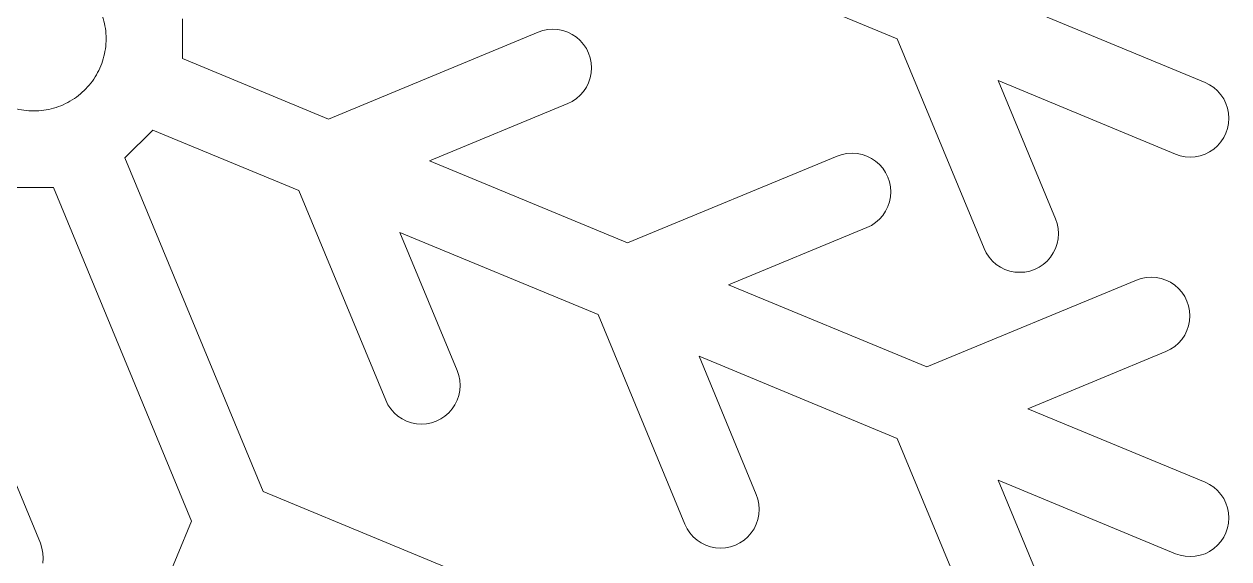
# Model space of a CAD drawing. Header units: centimetres. Extents: x -75 to 51, y -4 to 64.
# Drawn here: x -31.39 to -16.33, y 42.33 to 49.01 of the extents above; entities that cross this region are included whole.
import ezdxf

# ---------------------------------------------------------------- set-up
doc = ezdxf.new("R2010")
doc.units = ezdxf.units.CM
doc.header["$MEASUREMENT"] = 0
doc.layers.add('layer 1', color=7, linetype='Continuous')

msp = doc.modelspace()

# ---------------------------------------------------------------- linework, layer by layer
at = {"layer": 'layer 1', "color": 1, "lineweight": 20}
for points in [[(-25.2421, 50.79908), (-25.2421, 50.79908), (-20.4767, 48.82519), (-20.4767, 48.82519)], [(-16.62848, 48.27752), (-16.62848, 48.27752), (-18.84372, 49.19511), (-18.84372, 49.19511)], [(-29.41101, 48.5781), (-29.41101, 48.5781), (-29.41101, 49.07226), (-29.41101, 49.07226)], [(-30.36626, 48.8265), (-30.36626, 48.8265), (-30.36626, 48.8265), (-30.36626, 48.8265)], [(-24.96614, 48.90775), (-24.96614, 48.90775), (-27.5865, 47.82238), (-27.5865, 47.82238)], [(-24.90627, 48.92807), (-24.90627, 48.92807), (-24.96614, 48.90775), (-24.96614, 48.90775)], [(-24.84425, 48.9404), (-24.84425, 48.9404), (-24.90627, 48.92807), (-24.90627, 48.92807)], [(-24.78117, 48.94455), (-24.78117, 48.94455), (-24.84425, 48.94037), (-24.84425, 48.94037)], [(-24.71807, 48.9404), (-24.71807, 48.9404), (-24.78117, 48.94459), (-24.78117, 48.94459)], [(-24.65605, 48.92807), (-24.65605, 48.92807), (-24.71807, 48.9404), (-24.71807, 48.9404)], [(-24.5962, 48.90775), (-24.5962, 48.90775), (-24.65605, 48.92807), (-24.65605, 48.92807)], [(-24.53951, 48.87978), (-24.53951, 48.87978), (-24.5962, 48.90775), (-24.5962, 48.90775)], [(-24.48691, 48.84466), (-24.48691, 48.84466), (-24.53951, 48.87978), (-24.53951, 48.87978)], [(-24.43939, 48.80299), (-24.43939, 48.80299), (-24.48691, 48.84466), (-24.48691, 48.84466)], [(-24.3977, 48.75545), (-24.3977, 48.75545), (-24.43939, 48.80299), (-24.43939, 48.80299)], [(-20.4767, 48.82519), (-20.4767, 48.82519), (-19.39132, 46.20483), (-19.39132, 46.20483)], [(-24.36256, 48.70289), (-24.36256, 48.70289), (-24.3977, 48.75545), (-24.3977, 48.75545)], [(-24.33462, 48.64617), (-24.33462, 48.64617), (-24.36256, 48.70289), (-24.36256, 48.70289)], [(-27.5865, 47.82238), (-27.5865, 47.82238), (-29.41101, 48.5781), (-29.41101, 48.5781)], [(-24.31429, 48.58631), (-24.31429, 48.58631), (-24.33462, 48.64617), (-24.33462, 48.64617)], [(-24.30197, 48.5243), (-24.30197, 48.5243), (-24.31429, 48.58631), (-24.31429, 48.58631)], [(-24.29783, 48.4612), (-24.29783, 48.4612), (-24.30197, 48.5243), (-24.30197, 48.5243)], [(-24.31429, 48.3361), (-24.31429, 48.3361), (-24.30197, 48.39811), (-24.30197, 48.39811)], [(-24.30197, 48.39811), (-24.30197, 48.39811), (-24.29783, 48.4612), (-24.29783, 48.4612)], [(-24.3977, 48.16697), (-24.3977, 48.16697), (-24.36256, 48.21953), (-24.36256, 48.21953)], [(-24.36256, 48.21953), (-24.36256, 48.21953), (-24.33462, 48.27625), (-24.33462, 48.27625)], [(-24.33462, 48.27625), (-24.33462, 48.27625), (-24.31429, 48.3361), (-24.31429, 48.3361)], [(-18.49819, 46.57475), (-18.49819, 46.57475), (-19.21365, 48.30201), (-19.21365, 48.30201)], [(-19.21365, 48.30201), (-19.21365, 48.30201), (-16.99841, 47.38444), (-16.99841, 47.38444)], [(-16.57178, 48.24957), (-16.57178, 48.24957), (-16.62848, 48.27752), (-16.62848, 48.27752)], [(-16.51922, 48.21444), (-16.51922, 48.21444), (-16.57178, 48.24957), (-16.57178, 48.24957)], [(-16.47169, 48.17275), (-16.47169, 48.17275), (-16.51922, 48.21444), (-16.51922, 48.21444)], [(-24.53951, 48.04262), (-24.53951, 48.04262), (-24.48691, 48.07774), (-24.48691, 48.07774)], [(-24.48691, 48.07774), (-24.48691, 48.07774), (-24.43939, 48.11943), (-24.43939, 48.11943)], [(-24.43939, 48.11943), (-24.43939, 48.11943), (-24.3977, 48.16697), (-24.3977, 48.16697)], [(-16.43001, 48.12522), (-16.43001, 48.12522), (-16.47169, 48.17275), (-16.47169, 48.17275)], [(-16.39488, 48.07265), (-16.39488, 48.07265), (-16.43001, 48.12522), (-16.43001, 48.12522)], [(-16.36691, 48.01596), (-16.36691, 48.01596), (-16.39488, 48.07265), (-16.39488, 48.07265)], [(-26.32346, 47.29919), (-26.32346, 47.29919), (-24.5962, 48.01465), (-24.5962, 48.01465)], [(-24.5962, 48.01465), (-24.5962, 48.01465), (-24.53951, 48.04262), (-24.53951, 48.04262)], [(-16.3466, 47.95609), (-16.3466, 47.95609), (-16.36691, 48.01596), (-16.36691, 48.01596)], [(-16.33425, 47.89406), (-16.33425, 47.89406), (-16.3466, 47.95609), (-16.3466, 47.95609)], [(-16.3466, 47.70588), (-16.3466, 47.70588), (-16.33425, 47.76789), (-16.33425, 47.76789)], [(-16.3301, 47.83099), (-16.3301, 47.83099), (-16.33425, 47.89406), (-16.33425, 47.89406)], [(-16.33425, 47.76789), (-16.33425, 47.76789), (-16.3301, 47.83099), (-16.3301, 47.83099)], [(-30.13036, 47.33559), (-30.13036, 47.33559), (-29.78095, 47.68501), (-29.78095, 47.68501)], [(-29.78095, 47.68501), (-29.78095, 47.68501), (-27.95643, 46.92927), (-27.95643, 46.92927)], [(-16.39488, 47.58932), (-16.39488, 47.58932), (-16.36691, 47.64602), (-16.36691, 47.64602)], [(-16.36691, 47.64602), (-16.36691, 47.64602), (-16.3466, 47.70588), (-16.3466, 47.70588)], [(-16.57178, 47.41239), (-16.57178, 47.41239), (-16.51922, 47.44753), (-16.51922, 47.44753)], [(-16.51922, 47.44753), (-16.51922, 47.44753), (-16.47169, 47.4892), (-16.47169, 47.4892)], [(-16.47169, 47.4892), (-16.47169, 47.4892), (-16.43001, 47.53674), (-16.43001, 47.53674)], [(-16.43001, 47.53674), (-16.43001, 47.53674), (-16.39488, 47.58932), (-16.39488, 47.58932)], [(-28.40355, 43.16669), (-28.40355, 43.16669), (-30.13036, 47.33559), (-30.13036, 47.33559)], [(-23.84663, 46.27326), (-23.84663, 46.27326), (-26.32346, 47.29919), (-26.32346, 47.29919)], [(-21.22627, 47.35866), (-21.22627, 47.35866), (-23.84663, 46.27326), (-23.84663, 46.27326)], [(-21.16641, 47.37898), (-21.16641, 47.37898), (-21.22627, 47.35866), (-21.22627, 47.35866)], [(-21.10438, 47.39131), (-21.10438, 47.39131), (-21.16641, 47.37898), (-21.16641, 47.37898)], [(-21.04131, 47.39544), (-21.04131, 47.39544), (-21.10438, 47.39135), (-21.10438, 47.39135)], [(-20.9782, 47.39131), (-20.9782, 47.39131), (-21.04131, 47.39541), (-21.04131, 47.39541)], [(-20.91621, 47.37898), (-20.91621, 47.37898), (-20.9782, 47.39131), (-20.9782, 47.39131)], [(-20.85633, 47.35866), (-20.85633, 47.35866), (-20.91621, 47.37898), (-20.91621, 47.37898)], [(-20.79963, 47.33069), (-20.79963, 47.33069), (-20.85633, 47.35866), (-20.85633, 47.35866)], [(-20.74706, 47.29556), (-20.74706, 47.29556), (-20.79963, 47.33069), (-20.79963, 47.33069)], [(-20.69952, 47.25387), (-20.69952, 47.25387), (-20.74706, 47.29556), (-20.74706, 47.29556)], [(-16.99841, 47.38444), (-16.99841, 47.38444), (-16.93858, 47.36412), (-16.93858, 47.36412)], [(-16.93858, 47.36412), (-16.93858, 47.36412), (-16.87656, 47.35176), (-16.87656, 47.35176)], [(-16.87656, 47.35176), (-16.87656, 47.35176), (-16.81348, 47.3476), (-16.81348, 47.3476)], [(-16.81348, 47.34764), (-16.81348, 47.34764), (-16.75038, 47.35182), (-16.75038, 47.35182)], [(-16.75038, 47.35176), (-16.75038, 47.35176), (-16.68836, 47.36412), (-16.68836, 47.36412)], [(-16.68836, 47.36412), (-16.68836, 47.36412), (-16.62848, 47.38444), (-16.62848, 47.38444)], [(-16.62848, 47.38444), (-16.62848, 47.38444), (-16.57178, 47.41239), (-16.57178, 47.41239)], [(-20.65784, 47.20634), (-20.65784, 47.20634), (-20.69952, 47.25387), (-20.69952, 47.25387)], [(-20.6227, 47.15378), (-20.6227, 47.15378), (-20.65784, 47.20634), (-20.65784, 47.20634)], [(-20.59476, 47.09708), (-20.59476, 47.09708), (-20.6227, 47.15378), (-20.6227, 47.15378)], [(-20.57442, 47.03721), (-20.57442, 47.03721), (-20.59476, 47.09708), (-20.59476, 47.09708)], [(-20.5621, 46.9752), (-20.5621, 46.9752), (-20.57442, 47.03721), (-20.57442, 47.03721)], [(-31.51762, 46.96565), (-31.51762, 46.96565), (-31.02347, 46.96565), (-31.02347, 46.96565)], [(-31.02347, 46.96565), (-31.02347, 46.96565), (-29.29664, 42.79675), (-29.29664, 42.79675)], [(-27.95643, 46.92927), (-27.95643, 46.92927), (-26.87102, 44.30891), (-26.87102, 44.30891)], [(-20.57442, 46.787), (-20.57442, 46.787), (-20.5621, 46.84903), (-20.5621, 46.84903)], [(-20.5621, 46.84903), (-20.5621, 46.84903), (-20.55797, 46.91211), (-20.55797, 46.91211)], [(-20.55795, 46.91211), (-20.55795, 46.91211), (-20.56209, 46.9752), (-20.56209, 46.9752)], [(-20.6227, 46.67044), (-20.6227, 46.67044), (-20.59476, 46.72714), (-20.59476, 46.72714)], [(-20.59476, 46.72714), (-20.59476, 46.72714), (-20.57442, 46.787), (-20.57442, 46.787)], [(-20.74706, 46.52866), (-20.74706, 46.52866), (-20.69952, 46.57032), (-20.69952, 46.57032)], [(-20.69952, 46.57032), (-20.69952, 46.57032), (-20.65784, 46.61788), (-20.65784, 46.61788)], [(-20.65784, 46.61788), (-20.65784, 46.61788), (-20.6227, 46.67044), (-20.6227, 46.67044)], [(-18.47789, 46.51488), (-18.47789, 46.51488), (-18.49819, 46.57475), (-18.49819, 46.57475)], [(-25.97793, 44.67881), (-25.97793, 44.67881), (-26.6934, 46.40609), (-26.6934, 46.40609)], [(-26.6934, 46.40609), (-26.6934, 46.40609), (-24.21656, 45.38014), (-24.21656, 45.38014)], [(-22.58359, 45.7501), (-22.58359, 45.7501), (-20.85633, 46.46555), (-20.85633, 46.46555)], [(-20.85633, 46.46555), (-20.85633, 46.46555), (-20.79963, 46.49353), (-20.79963, 46.49353)], [(-20.79963, 46.49353), (-20.79963, 46.49353), (-20.74706, 46.52866), (-20.74706, 46.52866)], [(-18.46553, 46.45287), (-18.46553, 46.45287), (-18.47789, 46.51488), (-18.47789, 46.51488)], [(-18.46142, 46.38977), (-18.46142, 46.38977), (-18.46554, 46.45287), (-18.46554, 46.45287)], [(-18.46553, 46.3267), (-18.46553, 46.3267), (-18.46142, 46.38977), (-18.46142, 46.38977)], [(-18.49819, 46.20483), (-18.49819, 46.20483), (-18.47789, 46.26469), (-18.47789, 46.26469)], [(-18.47789, 46.26469), (-18.47789, 46.26469), (-18.46553, 46.3267), (-18.46553, 46.3267)], [(-19.39132, 46.20483), (-19.39132, 46.20483), (-19.36335, 46.14811), (-19.36335, 46.14811)], [(-19.36335, 46.14811), (-19.36335, 46.14811), (-19.32821, 46.09554), (-19.32821, 46.09554)], [(-19.32821, 46.09554), (-19.32821, 46.09554), (-19.28653, 46.048), (-19.28653, 46.048)], [(-18.60299, 46.048), (-18.60299, 46.048), (-18.5613, 46.09554), (-18.5613, 46.09554)], [(-18.5613, 46.09554), (-18.5613, 46.09554), (-18.52617, 46.14811), (-18.52617, 46.14811)], [(-18.52617, 46.14811), (-18.52617, 46.14811), (-18.49819, 46.20483), (-18.49819, 46.20483)], [(-19.28653, 46.048), (-19.28653, 46.048), (-19.23901, 46.00631), (-19.23901, 46.00631)], [(-19.23901, 46.00631), (-19.23901, 46.00631), (-19.18644, 45.97119), (-19.18644, 45.97119)], [(-19.18644, 45.97119), (-19.18644, 45.97119), (-19.12971, 45.94324), (-19.12971, 45.94324)], [(-19.12971, 45.94324), (-19.12971, 45.94324), (-19.06987, 45.92291), (-19.06987, 45.92291)], [(-18.81965, 45.92291), (-18.81965, 45.92291), (-18.7598, 45.94324), (-18.7598, 45.94324)], [(-18.7598, 45.94324), (-18.7598, 45.94324), (-18.7031, 45.97119), (-18.7031, 45.97119)], [(-18.7031, 45.97119), (-18.7031, 45.97119), (-18.6505, 46.00631), (-18.6505, 46.00631)], [(-18.6505, 46.00631), (-18.6505, 46.00631), (-18.60299, 46.048), (-18.60299, 46.048)], [(-17.48641, 45.80954), (-17.48641, 45.80954), (-20.10676, 44.72415), (-20.10676, 44.72415)], [(-19.06987, 45.92291), (-19.06987, 45.92291), (-19.00785, 45.91057), (-19.00785, 45.91057)], [(-19.00785, 45.91057), (-19.00785, 45.91057), (-18.94477, 45.90648), (-18.94477, 45.90648)], [(-18.94477, 45.90643), (-18.94477, 45.90643), (-18.88166, 45.91053), (-18.88166, 45.91053)], [(-18.88166, 45.91057), (-18.88166, 45.91057), (-18.81965, 45.92291), (-18.81965, 45.92291)], [(-17.42654, 45.82988), (-17.42654, 45.82988), (-17.48641, 45.80954), (-17.48641, 45.80954)], [(-17.36452, 45.84222), (-17.36452, 45.84222), (-17.42654, 45.82988), (-17.42654, 45.82988)], [(-17.30144, 45.84635), (-17.30144, 45.84635), (-17.36452, 45.84216), (-17.36452, 45.84216)], [(-17.23833, 45.84222), (-17.23833, 45.84222), (-17.30144, 45.84638), (-17.30144, 45.84638)], [(-17.17635, 45.82988), (-17.17635, 45.82988), (-17.23833, 45.84222), (-17.23833, 45.84222)], [(-17.11648, 45.80954), (-17.11648, 45.80954), (-17.17635, 45.82988), (-17.17635, 45.82988)], [(-17.05977, 45.78159), (-17.05977, 45.78159), (-17.11648, 45.80954), (-17.11648, 45.80954)], [(-20.10676, 44.72415), (-20.10676, 44.72415), (-22.58359, 45.7501), (-22.58359, 45.7501)], [(-17.00721, 45.74647), (-17.00721, 45.74647), (-17.05977, 45.78159), (-17.05977, 45.78159)], [(-16.95966, 45.70478), (-16.95966, 45.70478), (-17.00721, 45.74647), (-17.00721, 45.74647)], [(-16.91797, 45.65726), (-16.91797, 45.65726), (-16.95966, 45.70478), (-16.95966, 45.70478)], [(-16.88287, 45.60466), (-16.88287, 45.60466), (-16.91797, 45.65726), (-16.91797, 45.65726)], [(-16.85489, 45.54796), (-16.85489, 45.54796), (-16.88287, 45.60466), (-16.88287, 45.60466)], [(-16.83457, 45.48811), (-16.83457, 45.48811), (-16.85489, 45.54796), (-16.85489, 45.54796)], [(-16.82224, 45.42611), (-16.82224, 45.42611), (-16.83457, 45.48811), (-16.83457, 45.48811)], [(-24.21656, 45.38014), (-24.21656, 45.38014), (-23.13119, 42.75979), (-23.13119, 42.75979)], [(-16.8181, 45.36299), (-16.8181, 45.36299), (-16.82224, 45.42611), (-16.82224, 45.42611)], [(-16.82224, 45.29992), (-16.82224, 45.29992), (-16.8181, 45.36299), (-16.8181, 45.36299)], [(-16.85489, 45.17802), (-16.85489, 45.17802), (-16.83457, 45.23789), (-16.83457, 45.23789)], [(-16.83457, 45.23789), (-16.83457, 45.23789), (-16.82224, 45.29992), (-16.82224, 45.29992)], [(-31.18796, 42.52078), (-31.18796, 42.52078), (-32.27336, 45.14115), (-32.27336, 45.14115)], [(-16.95966, 45.02125), (-16.95966, 45.02125), (-16.91797, 45.06875), (-16.91797, 45.06875)], [(-16.91797, 45.06875), (-16.91797, 45.06875), (-16.88287, 45.12133), (-16.88287, 45.12133)], [(-16.88287, 45.12133), (-16.88287, 45.12133), (-16.85489, 45.17802), (-16.85489, 45.17802)], [(-18.84372, 44.20101), (-18.84372, 44.20101), (-17.11648, 44.91645), (-17.11648, 44.91645)], [(-17.11648, 44.91645), (-17.11648, 44.91645), (-17.05977, 44.94441), (-17.05977, 44.94441)], [(-17.05977, 44.94441), (-17.05977, 44.94441), (-17.00721, 44.97954), (-17.00721, 44.97954)], [(-17.00721, 44.97954), (-17.00721, 44.97954), (-16.95966, 45.02125), (-16.95966, 45.02125)], [(-22.23806, 43.12974), (-22.23806, 43.12974), (-22.95353, 44.857), (-22.95353, 44.857)], [(-22.95353, 44.857), (-22.95353, 44.857), (-20.4767, 43.83107), (-20.4767, 43.83107)], [(-25.95763, 44.61896), (-25.95763, 44.61896), (-25.97793, 44.67881), (-25.97793, 44.67881)], [(-25.94528, 44.55695), (-25.94528, 44.55695), (-25.95763, 44.61896), (-25.95763, 44.61896)], [(-25.95763, 44.36876), (-25.95763, 44.36876), (-25.94528, 44.43078), (-25.94528, 44.43078)], [(-25.94114, 44.49388), (-25.94114, 44.49388), (-25.94528, 44.55695), (-25.94528, 44.55695)], [(-25.94528, 44.43078), (-25.94528, 44.43078), (-25.94114, 44.49388), (-25.94114, 44.49388)], [(-26.87102, 44.30891), (-26.87102, 44.30891), (-26.84309, 44.25221), (-26.84309, 44.25221)], [(-26.00591, 44.25221), (-26.00591, 44.25221), (-25.97793, 44.30891), (-25.97793, 44.30891)], [(-25.97793, 44.30891), (-25.97793, 44.30891), (-25.95763, 44.36876), (-25.95763, 44.36876)], [(-26.84309, 44.25221), (-26.84309, 44.25221), (-26.80795, 44.19961), (-26.80795, 44.19961)], [(-26.80795, 44.19961), (-26.80795, 44.19961), (-26.76627, 44.15209), (-26.76627, 44.15209)], [(-26.76627, 44.15209), (-26.76627, 44.15209), (-26.71875, 44.11041), (-26.71875, 44.11041)], [(-26.13024, 44.11041), (-26.13024, 44.11041), (-26.08273, 44.15209), (-26.08273, 44.15209)], [(-26.08273, 44.15209), (-26.08273, 44.15209), (-26.04104, 44.19961), (-26.04104, 44.19961)], [(-26.04104, 44.19961), (-26.04104, 44.19961), (-26.00591, 44.25221), (-26.00591, 44.25221)], [(-16.62848, 43.2834), (-16.62848, 43.2834), (-18.84372, 44.20101), (-18.84372, 44.20101)], [(-26.71875, 44.11041), (-26.71875, 44.11041), (-26.66615, 44.07528), (-26.66615, 44.07528)], [(-26.66615, 44.07528), (-26.66615, 44.07528), (-26.60945, 44.04731), (-26.60945, 44.04731)], [(-26.60945, 44.04731), (-26.60945, 44.04731), (-26.54958, 44.02701), (-26.54958, 44.02701)], [(-26.54958, 44.02701), (-26.54958, 44.02701), (-26.48759, 44.01466), (-26.48759, 44.01466)], [(-26.48759, 44.01466), (-26.48759, 44.01466), (-26.42448, 44.01047), (-26.42448, 44.01047)], [(-26.42448, 44.0105), (-26.42448, 44.0105), (-26.36141, 44.01469), (-26.36141, 44.01469)], [(-26.36141, 44.01466), (-26.36141, 44.01466), (-26.29938, 44.02701), (-26.29938, 44.02701)], [(-26.29938, 44.02701), (-26.29938, 44.02701), (-26.23951, 44.04731), (-26.23951, 44.04731)], [(-26.23951, 44.04731), (-26.23951, 44.04731), (-26.18281, 44.07528), (-26.18281, 44.07528)], [(-26.18281, 44.07528), (-26.18281, 44.07528), (-26.13024, 44.11041), (-26.13024, 44.11041)], [(-20.4767, 43.83107), (-20.4767, 43.83107), (-19.39132, 41.21068), (-19.39132, 41.21068)], [(-18.49819, 41.58062), (-18.49819, 41.58062), (-19.21365, 43.30791), (-19.21365, 43.30791)], [(-19.21365, 43.30791), (-19.21365, 43.30791), (-16.99841, 42.39031), (-16.99841, 42.39031)], [(-16.57178, 43.25547), (-16.57178, 43.25547), (-16.62848, 43.2834), (-16.62848, 43.2834)], [(-16.51922, 43.22032), (-16.51922, 43.22032), (-16.57178, 43.25547), (-16.57178, 43.25547)], [(-23.63816, 41.1928), (-23.63816, 41.1928), (-28.40355, 43.16669), (-28.40355, 43.16669)], [(-22.21777, 43.06987), (-22.21777, 43.06987), (-22.23806, 43.12974), (-22.23806, 43.12974)], [(-16.47169, 43.17864), (-16.47169, 43.17864), (-16.51922, 43.22032), (-16.51922, 43.22032)], [(-16.43001, 43.1311), (-16.43001, 43.1311), (-16.47169, 43.17864), (-16.47169, 43.17864)], [(-16.39488, 43.07854), (-16.39488, 43.07854), (-16.43001, 43.1311), (-16.43001, 43.1311)], [(-16.36691, 43.02184), (-16.36691, 43.02184), (-16.39488, 43.07854), (-16.39488, 43.07854)], [(-22.2054, 43.00784), (-22.2054, 43.00784), (-22.21777, 43.06987), (-22.21777, 43.06987)], [(-22.20127, 42.94477), (-22.20127, 42.94477), (-22.2054, 43.00784), (-22.2054, 43.00784)], [(-22.2054, 42.88165), (-22.2054, 42.88165), (-22.20127, 42.94477), (-22.20127, 42.94477)], [(-16.3466, 42.96195), (-16.3466, 42.96195), (-16.36691, 43.02184), (-16.36691, 43.02184)], [(-16.33425, 42.89995), (-16.33425, 42.89995), (-16.3466, 42.96195), (-16.3466, 42.96195)], [(-29.29664, 42.79675), (-29.29664, 42.79675), (-31.27054, 38.03133), (-31.27054, 38.03133)], [(-22.23806, 42.75979), (-22.23806, 42.75979), (-22.21777, 42.81966), (-22.21777, 42.81966)], [(-22.21777, 42.81966), (-22.21777, 42.81966), (-22.2054, 42.88165), (-22.2054, 42.88165)], [(-16.3301, 42.83685), (-16.3301, 42.83685), (-16.33425, 42.89995), (-16.33425, 42.89995)], [(-16.33425, 42.77379), (-16.33425, 42.77379), (-16.3301, 42.83685), (-16.3301, 42.83685)], [(-23.13119, 42.75979), (-23.13119, 42.75979), (-23.10322, 42.7031), (-23.10322, 42.7031)], [(-23.10322, 42.7031), (-23.10322, 42.7031), (-23.06808, 42.65053), (-23.06808, 42.65053)], [(-23.06808, 42.65053), (-23.06808, 42.65053), (-23.02639, 42.60298), (-23.02639, 42.60298)], [(-22.34286, 42.60298), (-22.34286, 42.60298), (-22.30117, 42.65053), (-22.30117, 42.65053)], [(-22.30117, 42.65053), (-22.30117, 42.65053), (-22.26603, 42.7031), (-22.26603, 42.7031)], [(-22.26603, 42.7031), (-22.26603, 42.7031), (-22.23806, 42.75979), (-22.23806, 42.75979)], [(-16.39488, 42.59518), (-16.39488, 42.59518), (-16.36691, 42.6519), (-16.36691, 42.6519)], [(-16.36691, 42.6519), (-16.36691, 42.6519), (-16.3466, 42.71177), (-16.3466, 42.71177)], [(-16.3466, 42.71177), (-16.3466, 42.71177), (-16.33425, 42.77379), (-16.33425, 42.77379)], [(-31.16765, 42.46091), (-31.16765, 42.46091), (-31.18796, 42.52078), (-31.18796, 42.52078)], [(-23.02639, 42.60298), (-23.02639, 42.60298), (-22.97888, 42.56129), (-22.97888, 42.56129)], [(-22.97888, 42.56129), (-22.97888, 42.56129), (-22.92631, 42.52618), (-22.92631, 42.52618)], [(-22.92631, 42.52618), (-22.92631, 42.52618), (-22.86958, 42.49822), (-22.86958, 42.49822)], [(-22.86958, 42.49822), (-22.86958, 42.49822), (-22.80974, 42.47788), (-22.80974, 42.47788)], [(-22.80974, 42.47788), (-22.80974, 42.47788), (-22.74771, 42.46556), (-22.74771, 42.46556)], [(-22.62153, 42.46556), (-22.62153, 42.46556), (-22.55951, 42.47788), (-22.55951, 42.47788)], [(-22.55951, 42.47788), (-22.55951, 42.47788), (-22.49967, 42.49822), (-22.49967, 42.49822)], [(-22.49967, 42.49822), (-22.49967, 42.49822), (-22.44294, 42.52618), (-22.44294, 42.52618)], [(-22.44294, 42.52618), (-22.44294, 42.52618), (-22.39038, 42.56129), (-22.39038, 42.56129)], [(-22.39038, 42.56129), (-22.39038, 42.56129), (-22.34286, 42.60298), (-22.34286, 42.60298)], [(-16.51922, 42.45339), (-16.51922, 42.45339), (-16.47169, 42.49508), (-16.47169, 42.49508)], [(-16.47169, 42.49508), (-16.47169, 42.49508), (-16.43001, 42.54261), (-16.43001, 42.54261)], [(-16.43001, 42.54261), (-16.43001, 42.54261), (-16.39488, 42.59518), (-16.39488, 42.59518)], [(-31.15531, 42.39889), (-31.15531, 42.39889), (-31.16765, 42.46091), (-31.16765, 42.46091)], [(-31.15117, 42.33581), (-31.15117, 42.33581), (-31.15531, 42.39889), (-31.15531, 42.39889)], [(-31.15531, 42.2727), (-31.15531, 42.2727), (-31.15117, 42.33581), (-31.15117, 42.33581)], [(-22.74771, 42.46556), (-22.74771, 42.46556), (-22.68461, 42.46147), (-22.68461, 42.46147)], [(-22.68461, 42.46143), (-22.68461, 42.46143), (-22.62153, 42.46551), (-22.62153, 42.46551)], [(-16.99841, 42.39031), (-16.99841, 42.39031), (-16.93858, 42.36998), (-16.93858, 42.36998)], [(-16.93858, 42.36998), (-16.93858, 42.36998), (-16.87656, 42.35766), (-16.87656, 42.35766)], [(-16.87656, 42.35766), (-16.87656, 42.35766), (-16.81348, 42.35347), (-16.81348, 42.35347)], [(-16.81348, 42.35351), (-16.81348, 42.35351), (-16.75038, 42.3577), (-16.75038, 42.3577)], [(-16.75038, 42.35766), (-16.75038, 42.35766), (-16.68836, 42.36998), (-16.68836, 42.36998)], [(-16.68836, 42.36998), (-16.68836, 42.36998), (-16.62848, 42.39031), (-16.62848, 42.39031)], [(-16.62848, 42.39031), (-16.62848, 42.39031), (-16.57178, 42.41828), (-16.57178, 42.41828)], [(-16.57178, 42.41828), (-16.57178, 42.41828), (-16.51922, 42.45339), (-16.51922, 42.45339)]]:
    msp.add_open_spline(points, degree=3, dxfattribs=at)
for points in [[(-30.36625, 48.8265), (-30.36625, 48.8265), (-30.36683, 48.85867), (-30.36683, 48.85867), (-30.36683, 48.85867), (-30.36683, 48.85867), (-30.36867, 48.89065), (-30.36867, 48.89065), (-30.36867, 48.89065), (-30.36867, 48.89065), (-30.37143, 48.92242), (-30.37143, 48.92242), (-30.37143, 48.92242), (-30.37143, 48.92242), (-30.37535, 48.95395), (-30.37535, 48.95395), (-30.37535, 48.95395), (-30.37535, 48.95395), (-30.38037, 48.98522), (-30.38037, 48.98522), (-30.38037, 48.98522), (-30.38037, 48.98522), (-30.38646, 49.0162), (-30.38646, 49.0162), (-30.38646, 49.0162), (-30.38646, 49.0162), (-30.39362, 49.04687), (-30.39362, 49.04687), (-30.39362, 49.04687), (-30.39362, 49.04687), (-30.40182, 49.0772), (-30.40182, 49.0772), (-30.40182, 49.0772), (-30.40182, 49.0772), (-30.41106, 49.10717), (-30.41106, 49.10717), (-30.41106, 49.10717), (-30.41106, 49.10717), (-30.42132, 49.13673), (-30.42132, 49.13673), (-30.42132, 49.13673), (-30.42132, 49.13673), (-30.43258, 49.1659), (-30.43258, 49.1659), (-30.43258, 49.1659), (-30.43258, 49.1659), (-30.44482, 49.19464), (-30.44482, 49.19464), (-30.44482, 49.19464), (-30.44482, 49.19464), (-30.45804, 49.22292), (-30.45804, 49.22292), (-30.45804, 49.22292), (-30.45804, 49.22292), (-30.47222, 49.25071), (-30.47222, 49.25071), (-30.47222, 49.25071), (-30.47222, 49.25071), (-30.48734, 49.27798), (-30.48734, 49.27798), (-30.48734, 49.27798), (-30.48734, 49.27798), (-30.50338, 49.3047), (-30.50338, 49.3047), (-30.50338, 49.3047), (-30.50338, 49.3047), (-30.52034, 49.33087), (-30.52034, 49.33087), (-30.52034, 49.33087), (-30.52034, 49.33087), (-30.53821, 49.35646), (-30.53821, 49.35646), (-30.53821, 49.35646), (-30.53821, 49.35646), (-30.55697, 49.38143), (-30.55697, 49.38143), (-30.55697, 49.38143), (-30.55697, 49.38143), (-30.57659, 49.40576), (-30.57659, 49.40576), (-30.57659, 49.40576), (-30.57659, 49.40576), (-30.5971, 49.42942), (-30.5971, 49.42942), (-30.5971, 49.42942), (-30.5971, 49.42942), (-30.61843, 49.45241), (-30.61843, 49.45241), (-30.61843, 49.45241), (-30.61843, 49.45241), (-30.64059, 49.47469), (-30.64059, 49.47469), (-30.64059, 49.47469), (-30.64059, 49.47469), (-30.66358, 49.49621), (-30.66358, 49.49621), (-30.66358, 49.49621), (-30.66358, 49.49621), (-30.68736, 49.51699), (-30.68736, 49.51699), (-30.68736, 49.51699), (-30.68736, 49.51699), (-30.71194, 49.53698), (-30.71194, 49.53698), (-30.71194, 49.53698), (-30.71194, 49.53698), (-30.73728, 49.55614), (-30.73728, 49.55614), (-30.73728, 49.55614), (-30.73728, 49.55614), (-30.76339, 49.57447), (-30.76339, 49.57447), (-30.76339, 49.57447), (-30.76339, 49.57447), (-30.79023, 49.59195), (-30.79023, 49.59195), (-30.79023, 49.59195), (-30.79023, 49.59195), (-30.81781, 49.60854), (-30.81781, 49.60854)], [(-30.81771, 48.04454), (-30.81771, 48.04454), (-30.79013, 48.06113), (-30.79013, 48.06113), (-30.79013, 48.06113), (-30.79013, 48.06113), (-30.76329, 48.07861), (-30.76329, 48.07861), (-30.76329, 48.07861), (-30.76329, 48.07861), (-30.73718, 48.09695), (-30.73718, 48.09695), (-30.73718, 48.09695), (-30.73718, 48.09695), (-30.71184, 48.11611), (-30.71184, 48.11611), (-30.71184, 48.11611), (-30.71184, 48.11611), (-30.68726, 48.1361), (-30.68726, 48.1361), (-30.68726, 48.1361), (-30.68726, 48.1361), (-30.66348, 48.15688), (-30.66348, 48.15688), (-30.66348, 48.15688), (-30.66348, 48.15688), (-30.64049, 48.1784), (-30.64049, 48.1784), (-30.64049, 48.1784), (-30.64049, 48.1784), (-30.61833, 48.20065), (-30.61833, 48.20065), (-30.61833, 48.20065), (-30.61833, 48.20065), (-30.597, 48.22364), (-30.597, 48.22364), (-30.597, 48.22364), (-30.597, 48.22364), (-30.57649, 48.2473), (-30.57649, 48.2473), (-30.57649, 48.2473), (-30.57649, 48.2473), (-30.55687, 48.27163), (-30.55687, 48.27163), (-30.55687, 48.27163), (-30.55687, 48.27163), (-30.53811, 48.2966), (-30.53811, 48.2966), (-30.53811, 48.2966), (-30.53811, 48.2966), (-30.52023, 48.32219), (-30.52023, 48.32219), (-30.52023, 48.32219), (-30.52023, 48.32219), (-30.50327, 48.34836), (-30.50327, 48.34836), (-30.50327, 48.34836), (-30.50327, 48.34836), (-30.48723, 48.37508), (-30.48723, 48.37508), (-30.48723, 48.37508), (-30.48723, 48.37508), (-30.47211, 48.40235), (-30.47211, 48.40235), (-30.47211, 48.40235), (-30.47211, 48.40235), (-30.45794, 48.43014), (-30.45794, 48.43014), (-30.45794, 48.43014), (-30.45794, 48.43014), (-30.44472, 48.45842), (-30.44472, 48.45842), (-30.44472, 48.45842), (-30.44472, 48.45842), (-30.43248, 48.48716), (-30.43248, 48.48716), (-30.43248, 48.48716), (-30.43248, 48.48716), (-30.42122, 48.51633), (-30.42122, 48.51633), (-30.42122, 48.51633), (-30.42122, 48.51633), (-30.41096, 48.54589), (-30.41096, 48.54589), (-30.41096, 48.54589), (-30.41096, 48.54589), (-30.40172, 48.57586), (-30.40172, 48.57586), (-30.40172, 48.57586), (-30.40172, 48.57586), (-30.39352, 48.60619), (-30.39352, 48.60619), (-30.39352, 48.60619), (-30.39352, 48.60619), (-30.38636, 48.63686), (-30.38636, 48.63686), (-30.38636, 48.63686), (-30.38636, 48.63686), (-30.38027, 48.66784), (-30.38027, 48.66784), (-30.38027, 48.66784), (-30.38027, 48.66784), (-30.37525, 48.69911), (-30.37525, 48.69911), (-30.37525, 48.69911), (-30.37525, 48.69911), (-30.37134, 48.73064), (-30.37134, 48.73064), (-30.37134, 48.73064), (-30.37134, 48.73064), (-30.36858, 48.76242), (-30.36858, 48.76242), (-30.36858, 48.76242), (-30.36858, 48.76242), (-30.36674, 48.7944), (-30.36674, 48.7944), (-30.36674, 48.7944), (-30.36674, 48.7944), (-30.36616, 48.82657), (-30.36616, 48.82657)], [(-31.72064, 48.04454), (-31.72064, 48.04454), (-31.69248, 48.02896), (-31.69248, 48.02896), (-31.69248, 48.02896), (-31.69248, 48.02896), (-31.66392, 48.01445), (-31.66392, 48.01445), (-31.66392, 48.01445), (-31.66392, 48.01445), (-31.63499, 48.00102), (-31.63499, 48.00102), (-31.63499, 48.00102), (-31.63499, 48.00102), (-31.60573, 47.98866), (-31.60573, 47.98866), (-31.60573, 47.98866), (-31.60573, 47.98866), (-31.57613, 47.97736), (-31.57613, 47.97736), (-31.57613, 47.97736), (-31.57613, 47.97736), (-31.54626, 47.96714), (-31.54626, 47.96714), (-31.54626, 47.96714), (-31.54626, 47.96714), (-31.51611, 47.95799), (-31.51611, 47.95799), (-31.51611, 47.95799), (-31.51611, 47.95799), (-31.48575, 47.94995), (-31.48575, 47.94995), (-31.48575, 47.94995), (-31.48575, 47.94995), (-31.45517, 47.94298), (-31.45517, 47.94298), (-31.45517, 47.94298), (-31.45517, 47.94298), (-31.42443, 47.93707), (-31.42443, 47.93707), (-31.42443, 47.93707), (-31.42443, 47.93707), (-31.39354, 47.93223), (-31.39354, 47.93223), (-31.39354, 47.93223), (-31.39354, 47.93223), (-31.36254, 47.92846), (-31.36254, 47.92846), (-31.36254, 47.92846), (-31.36254, 47.92846), (-31.33146, 47.9257), (-31.33146, 47.9257), (-31.33146, 47.9257), (-31.33146, 47.9257), (-31.30031, 47.92417), (-31.30031, 47.92417), (-31.30031, 47.92417), (-31.30031, 47.92417), (-31.26914, 47.92359), (-31.26914, 47.92359), (-31.26914, 47.92359), (-31.26914, 47.92359), (-31.23797, 47.92417), (-31.23797, 47.92417), (-31.23797, 47.92417), (-31.23797, 47.92417), (-31.20682, 47.9257), (-31.20682, 47.9257), (-31.20682, 47.9257), (-31.20682, 47.9257), (-31.17574, 47.92846), (-31.17574, 47.92846), (-31.17574, 47.92846), (-31.17574, 47.92846), (-31.14474, 47.93223), (-31.14474, 47.93223), (-31.14474, 47.93223), (-31.14474, 47.93223), (-31.11386, 47.93707), (-31.11386, 47.93707), (-31.11386, 47.93707), (-31.11386, 47.93707), (-31.08312, 47.94298), (-31.08312, 47.94298), (-31.08312, 47.94298), (-31.08312, 47.94298), (-31.05254, 47.94995), (-31.05254, 47.94995), (-31.05254, 47.94995), (-31.05254, 47.94995), (-31.02218, 47.95799), (-31.02218, 47.95799), (-31.02218, 47.95799), (-31.02218, 47.95799), (-30.99203, 47.96714), (-30.99203, 47.96714), (-30.99203, 47.96714), (-30.99203, 47.96714), (-30.96215, 47.97736), (-30.96215, 47.97736), (-30.96215, 47.97736), (-30.96215, 47.97736), (-30.93255, 47.98866), (-30.93255, 47.98866), (-30.93255, 47.98866), (-30.93255, 47.98866), (-30.90329, 48.00102), (-30.90329, 48.00102), (-30.90329, 48.00102), (-30.90329, 48.00102), (-30.87436, 48.01445), (-30.87436, 48.01445), (-30.87436, 48.01445), (-30.87436, 48.01445), (-30.84581, 48.02896), (-30.84581, 48.02896), (-30.84581, 48.02896), (-30.84581, 48.02896), (-30.81765, 48.04454), (-30.81765, 48.04454)]]:
    msp.add_open_spline(points, degree=3, knots=[0, 0, 0, 0, 0.03225806, 0.03225806, 0.03225806, 0.03225806, 0.06451613, 0.06451613, 0.06451613, 0.06451613, 0.09677419, 0.09677419, 0.09677419, 0.09677419, 0.12903226, 0.12903226, 0.12903226, 0.12903226, 0.16129032, 0.16129032, 0.16129032, 0.16129032, 0.19354839, 0.19354839, 0.19354839, 0.19354839, 0.22580645, 0.22580645, 0.22580645, 0.22580645, 0.25806452, 0.25806452, 0.25806452, 0.25806452, 0.29032258, 0.29032258, 0.29032258, 0.29032258, 0.32258065, 0.32258065, 0.32258065, 0.32258065, 0.35483871, 0.35483871, 0.35483871, 0.35483871, 0.38709677, 0.38709677, 0.38709677, 0.38709677, 0.41935484, 0.41935484, 0.41935484, 0.41935484, 0.4516129, 0.4516129, 0.4516129, 0.4516129, 0.48387097, 0.48387097, 0.48387097, 0.48387097, 0.51612903, 0.51612903, 0.51612903, 0.51612903, 0.5483871, 0.5483871, 0.5483871, 0.5483871, 0.58064516, 0.58064516, 0.58064516, 0.58064516, 0.61290323, 0.61290323, 0.61290323, 0.61290323, 0.64516129, 0.64516129, 0.64516129, 0.64516129, 0.67741935, 0.67741935, 0.67741935, 0.67741935, 0.70967742, 0.70967742, 0.70967742, 0.70967742, 0.74193548, 0.74193548, 0.74193548, 0.74193548, 0.77419355, 0.77419355, 0.77419355, 0.77419355, 0.80645161, 0.80645161, 0.80645161, 0.80645161, 0.83870968, 0.83870968, 0.83870968, 0.83870968, 0.87096774, 0.87096774, 0.87096774, 0.87096774, 0.90322581, 0.90322581, 0.90322581, 0.90322581, 0.93548387, 0.93548387, 0.93548387, 0.93548387, 1, 1, 1, 1], dxfattribs=at)

doc.saveas('drawing.dxf')
